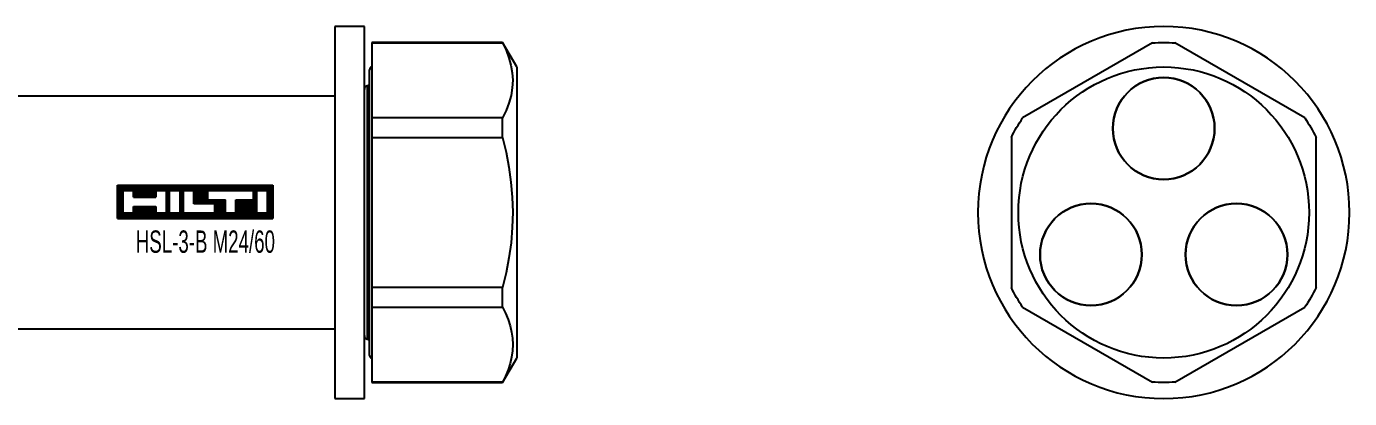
# Model space of a CAD drawing. Header units: millimetres. Extents: x 296 to 4896, y 152 to 3333.
# Drawn here: x 2249.3 to 2427.3, y 1310.6 to 1360.6 of the extents above; entities that cross this region are included whole.
import ezdxf
from ezdxf.enums import TextEntityAlignment as Align

# ---------------------------------------------------------------- set-up
doc = ezdxf.new("R2010")
doc.units = ezdxf.units.MM
doc.linetypes.add('DASHED', pattern=[0.25, 0.15625, -0.09375])
for name, color, linetype in [('1', 1, 'DASHED'), ('10', 1, 'Continuous'), ('3', 4, 'Continuous')]:
    doc.layers.add(name, color=color, linetype=linetype)
doc.styles.get("Standard").update_dxf_attribs({"font": 'arial.ttf'})

# ---------------------------------------------------------------- blocks, each defined once
blk = doc.blocks.new('HSL-3-B M24-60')
at = {"layer": '1', "color": 3, "linetype": 'Continuous'}
for p, q in [((0, 25), (-4, 25)), ((-4, 25), (-4, -25)), ((0, -25), (0, 25)), ((18.6, 22.85), (1, 22.85)), ((1, 22.85), (1, 22.8)), ((1, 22.8), (18.6, 22.8)), ((1, 22.8), (1, 12.71)), ((20.5, 19.56), (18.6, 22.85)), ((18.6, 22.8), (18.6, 22.85)), ((0.7, -19.2), (0.7, 19.2)), ((20.5, 19.56), (20.5, -19.56)), ((-4, 15.65), (-64, 15.65)), ((1, 12.71), (1, 10.09)), ((18.6, 12.71), (1, 12.71)), ((18.6, 10.09), (18.6, 12.71)), ((1, 10.09), (18.6, 10.09)), ((1, 10.09), (1, -10.09)), ((-29.15, -0.66), (-28.95, -0.66)), ((18.6, -10.09), (1, -10.09)), ((1, -10.09), (1, -12.71)), ((18.6, -12.71), (18.6, -10.09)), ((1, -12.71), (1, -22.8)), ((1, -12.71), (18.6, -12.71)), ((-64, -15.65), (-4, -15.65)), ((18.6, -22.85), (20.5, -19.56)), ((18.6, -22.8), (1, -22.8)), ((1, -22.8), (1, -22.85)), ((1, -22.85), (18.6, -22.85)), ((18.6, -22.85), (18.6, -22.8)), ((-4, -25), (0, -25))]:
    blk.add_line(p, q, dxfattribs=at)
at = {"layer": '1', "color": 30, "linetype": 'Continuous'}
for p, q in [((0.7, 17.12), (0.37, 17.04)), ((0.37, -17.04), (0.7, -17.12))]:
    blk.add_line(p, q, dxfattribs=at)
at = {"layer": '1', "color": 1, "linetype": 'Continuous'}
blk.add_line((0.37, 17.04), (0.37, -17.04), dxfattribs=at)
at = {"layer": '1', "color": 3, "linetype": 'Continuous'}
for points in [[(18.6, 22.8, 0), (19.07, 21.8, 0), (19.44, 20.8, 0), (19.72, 19.8, 0), (19.9, 18.79, 0), (19.96, 17.77, 0), (19.9, 16.75, 0), (19.73, 15.73, 0), (19.45, 14.71, 0), (19.07, 13.71, 0), (18.6, 12.71, 0)], [(18.6, 10.09, 0), (19.07, 8.1, 0), (19.44, 6.1, 0), (19.72, 4.09, 0), (19.9, 2.07, 0), (19.96, 0.04, 0), (19.9, -2.01, 0), (19.73, -4.06, 0), (19.45, -6.08, 0), (19.07, -8.1, 0), (18.6, -10.09, 0)], [(-29.15, -0.66, 0), (-29.15, -0.66, 0), (-29.15, -0.66, 0), (-29.15, -0.67, 0), (-29.15, -0.67, 0), (-29.14, -0.67, 0), (-29.14, -0.68, 0), (-29.13, -0.68, 0), (-29.13, -0.68, 0), (-29.12, -0.68, 0), (-29.11, -0.68, 0), (-29.1, -0.69, 0), (-29.09, -0.69, 0), (-29.08, -0.69, 0), (-29.07, -0.69, 0), (-29.06, -0.69, 0), (-29.05, -0.69, 0), (-29.04, -0.69, 0), (-29.03, -0.69, 0), (-29.03, -0.69, 0), (-29.02, -0.69, 0), (-29.01, -0.69, 0), (-29, -0.68, 0), (-28.99, -0.68, 0), (-28.98, -0.68, 0), (-28.98, -0.68, 0), (-28.97, -0.68, 0), (-28.97, -0.67, 0), (-28.96, -0.67, 0), (-28.96, -0.67, 0), (-28.96, -0.66, 0), (-28.95, -0.66, 0), (-28.95, -0.66, 0)], [(18.6, -12.71, 0), (19, -13.54, 0), (19.33, -14.38, 0), (19.6, -15.22, 0), (19.8, -16.06, 0), (19.92, -16.9, 0), (19.96, -17.75, 0), (19.92, -18.6, 0), (19.79, -19.46, 0), (19.6, -20.31, 0), (19.33, -21.15, 0), (18.99, -21.98, 0), (18.6, -22.8, 0)]]:
    blk.add_polyline3d(points, dxfattribs=at)
for centre, start, end in [((1.1, 19.2), 104.4787, 180), ((1.1, -19.2), 180, 255.5213)]:
    blk.add_arc(centre, 0.4, start, end, dxfattribs=at)
at = {"layer": '1', "color": 30, "linetype": 'Continuous'}
for centre, start, end in [((0.5, 16.55), 105, 180), ((0.5, -16.55), 180, 255)]:
    blk.add_arc(centre, 0.5, start, end, dxfattribs=at)
at = {"layer": '10'}
for p, q in [((-33.22, -0.81), (-33.22, 3.69)), ((-33.22, 3.69), (-12.31, 3.69)), ((-33.18, 3.69), (-33.18, -0.81)), ((-33.1, -0.81), (-33.1, 3.69)), ((-33.03, 3.69), (-33.03, -0.81)), ((-32.95, -0.81), (-32.95, 3.69)), ((-32.88, 3.69), (-32.88, -0.81)), ((-32.8, -0.81), (-32.8, 3.69)), ((-32.73, 3.69), (-32.73, -0.81)), ((-32.65, -0.81), (-32.65, 3.69)), ((-32.58, 3.69), (-32.58, -0.81)), ((-32.5, -0.81), (-32.5, 3.69)), ((-32.43, 3.69), (-32.43, 2.94)), ((-32.35, 2.94), (-32.35, 3.69)), ((-32.28, 3.69), (-32.28, 2.94)), ((-32.2, 2.94), (-32.2, 3.69)), ((-32.13, 3.69), (-32.13, 2.94)), ((-32.05, 2.94), (-32.05, 3.69)), ((-31.98, 3.69), (-31.98, 2.94)), ((-31.9, 2.94), (-31.9, 3.69)), ((-31.83, 3.69), (-31.83, 2.94)), ((-31.75, 2.94), (-31.75, 3.69)), ((-31.68, 3.69), (-31.68, 2.94)), ((-31.6, 2.94), (-31.6, 3.69)), ((-31.53, 3.69), (-31.53, 2.94)), ((-31.45, 2.94), (-31.45, 3.69)), ((-31.38, 3.69), (-31.38, 2.94)), ((-31.3, 2.94), (-31.3, 3.69)), ((-31.23, 3.69), (-31.23, 2.94)), ((-31.15, 2.94), (-31.15, 3.69)), ((-31.08, 3.69), (-31.08, 2.94)), ((-31, 2.06), (-31, 3.69)), ((-30.93, 3.69), (-30.93, 2.06)), ((-30.85, 2.06), (-30.85, 3.69)), ((-30.78, 3.69), (-30.78, 2.06)), ((-30.7, 2.06), (-30.7, 3.69)), ((-30.63, 3.69), (-30.63, 2.06)), ((-30.55, 2.06), (-30.55, 3.69)), ((-30.48, 3.69), (-30.48, 2.06)), ((-30.4, 2.06), (-30.4, 3.69)), ((-30.33, 3.69), (-30.33, 2.06)), ((-30.25, 2.06), (-30.25, 3.69)), ((-30.18, 3.69), (-30.18, 2.06)), ((-30.1, 2.06), (-30.1, 3.69)), ((-30.03, 3.69), (-30.03, 2.06)), ((-29.95, 2.06), (-29.95, 3.69)), ((-29.88, 3.69), (-29.88, 2.06)), ((-29.8, 2.06), (-29.8, 3.69)), ((-29.73, 3.69), (-29.73, 2.06)), ((-29.65, 2.06), (-29.65, 3.69)), ((-29.58, 3.69), (-29.58, 2.06)), ((-29.5, 2.06), (-29.5, 3.69)), ((-29.43, 3.69), (-29.43, 2.06)), ((-29.35, 2.06), (-29.35, 3.69)), ((-29.28, 3.69), (-29.28, 2.06)), ((-29.2, 2.06), (-29.2, 3.69)), ((-29.13, 3.69), (-29.13, 2.06)), ((-29.05, 2.06), (-29.05, 3.69)), ((-28.98, 3.69), (-28.98, 2.06)), ((-28.9, 2.06), (-28.9, 3.69)), ((-28.83, 3.69), (-28.83, 2.06)), ((-28.75, 2.06), (-28.75, 3.69)), ((-28.68, 3.69), (-28.68, 2.06)), ((-28.6, 2.06), (-28.6, 3.69)), ((-28.53, 3.69), (-28.53, 2.06)), ((-28.45, 2.06), (-28.45, 3.69)), ((-28.38, 3.69), (-28.38, 2.06)), ((-28.3, 2.06), (-28.3, 3.69)), ((-28.23, 3.69), (-28.23, 2.06)), ((-28.15, 2.06), (-28.15, 3.69)), ((-28.08, 3.69), (-28.08, 2.06)), ((-28, 2.94), (-28, 3.69)), ((-27.93, 3.69), (-27.93, 2.94)), ((-27.85, 2.94), (-27.85, 3.69)), ((-27.78, 3.69), (-27.78, 2.94)), ((-27.7, 2.94), (-27.7, 3.69)), ((-27.63, 3.69), (-27.63, 2.94)), ((-27.55, 2.94), (-27.55, 3.69)), ((-27.48, 3.69), (-27.48, 2.94)), ((-27.4, 2.94), (-27.4, 3.69)), ((-27.33, 3.69), (-27.33, 2.94)), ((-27.25, 2.94), (-27.25, 3.69)), ((-27.18, 3.69), (-27.18, 2.94)), ((-27.1, 2.94), (-27.1, 3.69)), ((-27.03, 3.69), (-27.03, 2.94)), ((-26.95, 2.94), (-26.95, 3.69)), ((-26.88, 3.69), (-26.88, 2.94)), ((-26.8, 2.94), (-26.8, 3.69)), ((-26.73, 3.69), (-26.73, 2.94)), ((-26.65, 2.94), (-26.65, 3.69)), ((-26.58, 3.69), (-26.58, -0.81)), ((-26.5, -0.81), (-26.5, 3.69)), ((-26.43, 3.69), (-26.43, -0.81)), ((-26.35, -0.81), (-26.35, 3.69)), ((-26.28, 3.69), (-26.28, -0.81)), ((-26.2, 2.94), (-26.2, 3.69)), ((-26.13, 3.69), (-26.13, 2.94)), ((-26.05, 2.94), (-26.05, 3.69)), ((-25.98, 3.69), (-25.98, 2.94)), ((-25.9, 2.94), (-25.9, 3.69)), ((-25.83, 3.69), (-25.83, 2.94)), ((-25.75, 2.94), (-25.75, 3.69)), ((-25.68, 3.69), (-25.68, 2.94)), ((-25.6, 2.94), (-25.6, 3.69)), ((-25.53, 3.69), (-25.53, 2.94)), ((-25.45, 2.94), (-25.45, 3.69)), ((-25.38, 3.69), (-25.38, 2.94)), ((-25.3, 2.94), (-25.3, 3.69)), ((-25.23, 3.69), (-25.23, 2.94)), ((-25.15, 2.94), (-25.15, 3.69)), ((-25.08, 3.69), (-25.08, 2.94)), ((-25, 2.94), (-25, 3.69)), ((-24.93, 3.69), (-24.93, 2.94)), ((-24.85, 2.94), (-24.85, 3.69)), ((-24.78, 3.69), (-24.78, -0.81)), ((-24.7, -0.81), (-24.7, 3.69)), ((-24.63, 3.69), (-24.63, -0.81)), ((-24.55, -0.81), (-24.55, 3.69)), ((-24.48, 3.69), (-24.48, -0.81)), ((-24.4, -0.81), (-24.4, 3.69)), ((-24.33, 3.69), (-24.33, 2.94)), ((-24.25, 2.94), (-24.25, 3.69)), ((-24.18, 3.69), (-24.18, 2.94)), ((-24.1, 2.94), (-24.1, 3.69)), ((-24.03, 3.69), (-24.03, 2.94)), ((-23.95, 2.94), (-23.95, 3.69)), ((-23.88, 3.69), (-23.88, 2.94)), ((-23.8, 2.94), (-23.8, 3.69)), ((-23.73, 3.69), (-23.73, 2.94)), ((-23.65, 2.94), (-23.65, 3.69)), ((-23.58, 3.69), (-23.58, 2.94)), ((-23.5, 2.94), (-23.5, 3.69)), ((-23.43, 3.69), (-23.43, 2.94)), ((-23.35, 2.94), (-23.35, 3.69)), ((-23.28, 3.69), (-23.28, 2.94)), ((-23.2, 2.94), (-23.2, 3.69)), ((-23.13, 3.69), (-23.13, 2.94)), ((-23.05, 2.94), (-23.05, 3.69)), ((-22.98, 3.69), (-22.98, 2.94)), ((-22.9, 1.18), (-22.9, 3.69)), ((-22.83, 3.69), (-22.83, 1.18)), ((-22.75, 1.18), (-22.75, 3.69)), ((-22.68, 3.69), (-22.68, 1.18)), ((-22.6, 1.18), (-22.6, 3.69)), ((-22.53, 3.69), (-22.53, 1.18)), ((-22.45, 1.18), (-22.45, 3.69)), ((-22.38, 3.69), (-22.38, 1.18)), ((-22.3, 1.18), (-22.3, 3.69)), ((-22.23, 3.69), (-22.23, 1.18)), ((-22.15, 1.18), (-22.15, 3.69)), ((-22.08, 3.69), (-22.08, 1.18)), ((-22, 1.18), (-22, 3.69)), ((-21.93, 3.69), (-21.93, 1.18)), ((-21.85, 1.18), (-21.85, 3.69)), ((-21.78, 3.69), (-21.78, 1.18)), ((-21.7, 1.18), (-21.7, 3.69)), ((-21.63, 3.69), (-21.63, 1.18)), ((-21.55, 1.18), (-21.55, 3.69)), ((-21.48, 3.69), (-21.48, 1.18)), ((-21.4, 1.18), (-21.4, 3.69)), ((-21.33, 3.69), (-21.33, 1.18)), ((-21.25, 1.18), (-21.25, 3.69)), ((-21.18, 3.69), (-21.18, 1.18)), ((-21.1, 1.18), (-21.1, 3.69)), ((-21.03, 3.69), (-21.03, 2.94)), ((-20.95, 2.94), (-20.95, 3.69)), ((-20.88, 3.69), (-20.88, 2.94)), ((-20.8, 2.94), (-20.8, 3.69)), ((-20.73, 3.69), (-20.73, 2.94)), ((-20.65, 2.94), (-20.65, 3.69)), ((-20.58, 3.69), (-20.58, 2.94)), ((-20.5, 2.94), (-20.5, 3.69)), ((-20.43, 3.69), (-20.43, 2.94)), ((-20.35, 2.94), (-20.35, 3.69)), ((-20.28, 3.69), (-20.28, 2.94)), ((-20.2, 2.94), (-20.2, 3.69)), ((-20.13, 3.69), (-20.13, 2.94)), ((-20.05, 2.94), (-20.05, 3.69)), ((-19.98, 3.69), (-19.98, 2.94)), ((-19.9, 2.94), (-19.9, 3.69)), ((-19.83, 3.69), (-19.83, 2.94)), ((-19.75, 2.94), (-19.75, 3.69)), ((-19.68, 3.69), (-19.68, 2.94)), ((-19.6, 2.94), (-19.6, 3.69)), ((-19.53, 3.69), (-19.53, 2.94)), ((-19.45, 2.94), (-19.45, 3.69)), ((-19.38, 3.69), (-19.38, 2.94)), ((-19.3, 2.94), (-19.3, 3.69)), ((-19.23, 3.69), (-19.23, 2.94)), ((-19.15, 2.94), (-19.15, 3.69)), ((-19.08, 3.69), (-19.08, 2.94)), ((-19, 2.94), (-19, 3.69)), ((-18.93, 3.69), (-18.93, 2.94)), ((-18.85, 2.94), (-18.85, 3.69)), ((-18.78, 3.69), (-18.78, 2.94)), ((-18.7, 2.94), (-18.7, 3.69)), ((-18.63, 3.69), (-18.63, 2.94)), ((-18.55, 2.94), (-18.55, 3.69)), ((-18.48, 3.69), (-18.48, 2.94)), ((-18.4, 2.94), (-18.4, 3.69)), ((-18.33, 3.69), (-18.33, 2.94)), ((-18.25, 2.94), (-18.25, 3.69)), ((-18.18, 3.69), (-18.18, 2.94)), ((-18.1, 2.94), (-18.1, 3.69)), ((-18.03, 3.69), (-18.03, 2.94)), ((-17.95, 2.94), (-17.95, 3.69)), ((-17.88, 3.69), (-17.88, 2.94)), ((-17.8, 2.94), (-17.8, 3.69)), ((-17.73, 3.69), (-17.73, 2.94)), ((-17.65, 2.94), (-17.65, 3.69)), ((-17.58, 3.69), (-17.58, 2.94)), ((-17.5, 2.94), (-17.5, 3.69)), ((-17.43, 3.69), (-17.43, 2.94)), ((-17.35, 2.94), (-17.35, 3.69)), ((-17.28, 3.69), (-17.28, 2.94)), ((-17.2, 2.94), (-17.2, 3.69)), ((-17.13, 3.69), (-17.13, 2.94)), ((-17.05, 2.94), (-17.05, 3.69)), ((-16.98, 3.69), (-16.98, 2.94)), ((-16.9, 2.94), (-16.9, 3.69)), ((-16.83, 3.69), (-16.83, 2.94)), ((-16.75, 2.94), (-16.75, 3.69)), ((-16.68, 3.69), (-16.68, 2.94)), ((-16.6, 2.94), (-16.6, 3.69)), ((-16.53, 3.69), (-16.53, 2.94)), ((-16.45, 2.94), (-16.45, 3.69)), ((-16.38, 3.69), (-16.38, 2.94)), ((-16.3, 2.94), (-16.3, 3.69)), ((-16.23, 3.69), (-16.23, 2.94)), ((-16.15, 2.94), (-16.15, 3.69)), ((-16.08, 3.69), (-16.08, 2.94)), ((-16, 2.94), (-16, 3.69)), ((-15.93, 3.69), (-15.93, 2.94)), ((-15.85, 2.94), (-15.85, 3.69)), ((-15.78, 3.69), (-15.78, 2.94)), ((-15.7, 2.94), (-15.7, 3.69)), ((-15.63, 3.69), (-15.63, 2.94)), ((-15.55, 2.94), (-15.55, 3.69)), ((-15.48, 3.69), (-15.48, 2.94)), ((-15.4, 2.94), (-15.4, 3.69)), ((-15.33, 3.69), (-15.33, 2.94)), ((-15.25, 2.94), (-15.25, 3.69)), ((-15.18, 3.69), (-15.18, 2.94)), ((-15.1, 2.94), (-15.1, 3.69)), ((-15.03, 3.69), (-15.03, 2.94)), ((-14.95, 2.94), (-14.95, 3.69)), ((-14.88, 3.69), (-14.88, -0.81)), ((-14.8, -0.81), (-14.8, 3.69)), ((-14.73, 3.69), (-14.73, -0.81)), ((-14.65, -0.81), (-14.65, 3.69)), ((-14.58, 3.69), (-14.58, -0.81)), ((-14.5, -0.81), (-14.5, 3.69)), ((-14.43, 3.69), (-14.43, 2.94)), ((-14.35, 2.94), (-14.35, 3.69)), ((-14.28, 3.69), (-14.28, 2.94)), ((-14.2, 2.94), (-14.2, 3.69)), ((-14.13, 3.69), (-14.13, 2.94)), ((-14.05, 2.94), (-14.05, 3.69)), ((-13.98, 3.69), (-13.98, 2.94)), ((-13.9, 2.94), (-13.9, 3.69)), ((-13.83, 3.69), (-13.83, 2.94)), ((-13.75, 2.94), (-13.75, 3.69)), ((-13.68, 3.69), (-13.68, 2.94)), ((-13.6, 2.94), (-13.6, 3.69)), ((-13.53, 3.69), (-13.53, 2.94)), ((-13.45, 2.94), (-13.45, 3.69)), ((-13.38, 3.69), (-13.38, 2.94)), ((-13.3, 2.94), (-13.3, 3.69)), ((-13.23, 3.69), (-13.23, 2.94)), ((-13.15, 2.94), (-13.15, 3.69)), ((-13.08, 3.69), (-13.08, 2.94)), ((-13, -0.81), (-13, 3.69)), ((-12.93, 3.69), (-12.93, -0.81)), ((-12.85, -0.81), (-12.85, 3.69)), ((-12.78, 3.69), (-12.78, -0.81)), ((-12.7, -0.81), (-12.7, 3.69)), ((-12.63, 3.69), (-12.63, -0.81)), ((-12.55, -0.81), (-12.55, 3.69)), ((-12.48, 3.69), (-12.48, -0.81)), ((-12.4, -0.81), (-12.4, 3.69)), ((-12.33, 3.69), (-12.33, -0.81)), ((-12.31, -0.81), (-12.31, 3.69)), ((-32.47, -0.06), (-32.47, 2.94)), ((-32.47, 2.94), (-31.06, 2.94)), ((-31.06, 2.06), (-31.06, 2.94)), ((-31.06, 2.06), (-28.06, 2.06)), ((-28.06, 2.94), (-26.65, 2.94)), ((-28.06, 2.06), (-28.06, 2.94)), ((-26.65, -0.06), (-26.65, 2.94)), ((-26.21, 2.94), (-24.79, 2.94)), ((-26.21, -0.06), (-26.21, 2.94)), ((-24.79, -0.06), (-24.79, 2.94)), ((-24.35, 2.94), (-22.94, 2.94)), ((-24.35, -0.06), (-24.35, 2.94)), ((-22.94, 1.18), (-22.94, 2.94)), ((-21.09, 2.94), (-14.91, 2.94)), ((-21.09, 1.71), (-21.09, 2.94)), ((-14.91, 1.71), (-14.91, 2.94)), ((-14.47, 2.94), (-13.06, 2.94)), ((-14.47, -0.06), (-14.47, 2.94)), ((-13.06, -0.06), (-13.06, 2.94)), ((-31.06, -0.06), (-31.06, 0.83)), ((-31.06, 0.83), (-28.06, 0.83)), ((-31, -0.81), (-31, 0.83)), ((-30.93, 0.83), (-30.93, -0.81)), ((-30.85, -0.81), (-30.85, 0.83)), ((-30.78, 0.83), (-30.78, -0.81)), ((-30.7, -0.81), (-30.7, 0.83)), ((-30.63, 0.83), (-30.63, -0.81)), ((-30.55, -0.81), (-30.55, 0.83)), ((-30.48, 0.83), (-30.48, -0.81)), ((-30.4, -0.81), (-30.4, 0.83)), ((-30.33, 0.83), (-30.33, -0.81)), ((-30.25, -0.81), (-30.25, 0.83)), ((-30.18, 0.83), (-30.18, -0.81)), ((-30.1, -0.81), (-30.1, 0.83)), ((-30.03, 0.83), (-30.03, -0.81)), ((-29.95, -0.81), (-29.95, 0.83)), ((-29.88, 0.83), (-29.88, -0.81)), ((-29.8, -0.81), (-29.8, 0.83)), ((-29.73, 0.83), (-29.73, -0.81)), ((-29.65, -0.81), (-29.65, 0.83)), ((-29.58, 0.83), (-29.58, -0.81)), ((-29.5, -0.81), (-29.5, 0.83)), ((-29.43, 0.83), (-29.43, -0.81)), ((-29.35, -0.81), (-29.35, 0.83)), ((-29.28, 0.83), (-29.28, -0.81)), ((-29.2, -0.81), (-29.2, 0.83)), ((-29.13, 0.83), (-29.13, -0.81)), ((-29.05, -0.81), (-29.05, 0.83)), ((-28.98, 0.83), (-28.98, -0.81)), ((-28.9, -0.81), (-28.9, 0.83)), ((-28.83, 0.83), (-28.83, -0.81)), ((-28.75, -0.81), (-28.75, 0.83)), ((-28.68, 0.83), (-28.68, -0.81)), ((-28.6, -0.81), (-28.6, 0.83)), ((-28.53, 0.83), (-28.53, -0.81)), ((-28.45, -0.81), (-28.45, 0.83)), ((-28.38, 0.83), (-28.38, -0.81)), ((-28.3, -0.81), (-28.3, 0.83)), ((-28.23, 0.83), (-28.23, -0.81)), ((-28.15, -0.81), (-28.15, 0.83)), ((-28.08, 0.83), (-28.08, -0.81)), ((-28.06, 0.83), (-28.06, -0.06)), ((-20.12, 1.18), (-22.94, 1.18)), ((-21.09, 1.71), (-18.71, 1.71)), ((-21.03, 1.71), (-21.03, 1.18)), ((-20.95, 1.18), (-20.95, 1.71)), ((-20.88, 1.71), (-20.88, 1.18)), ((-20.8, 1.18), (-20.8, 1.71)), ((-20.73, 1.71), (-20.73, 1.18)), ((-20.65, 1.18), (-20.65, 1.71)), ((-20.58, 1.71), (-20.58, 1.18)), ((-20.5, 1.18), (-20.5, 1.71)), ((-20.43, 1.71), (-20.43, 1.18)), ((-20.35, 1.18), (-20.35, 1.71)), ((-20.28, 1.71), (-20.28, 1.18)), ((-20.2, 1.18), (-20.2, 1.71)), ((-20.13, 1.71), (-20.13, 1.18)), ((-20.12, -0.06), (-20.12, 1.18)), ((-20.05, -0.81), (-20.05, 1.71)), ((-19.98, 1.71), (-19.98, -0.81)), ((-19.9, -0.81), (-19.9, 1.71)), ((-19.83, 1.71), (-19.83, -0.81)), ((-19.75, -0.81), (-19.75, 1.71)), ((-19.68, 1.71), (-19.68, -0.81)), ((-19.6, -0.81), (-19.6, 1.71)), ((-19.53, 1.71), (-19.53, -0.81)), ((-19.45, -0.81), (-19.45, 1.71)), ((-19.38, 1.71), (-19.38, -0.81)), ((-19.3, -0.81), (-19.3, 1.71)), ((-19.23, 1.71), (-19.23, -0.81)), ((-19.15, -0.81), (-19.15, 1.71)), ((-19.08, 1.71), (-19.08, -0.81)), ((-19, -0.81), (-19, 1.71)), ((-18.93, 1.71), (-18.93, -0.81)), ((-18.85, -0.81), (-18.85, 1.71)), ((-18.78, 1.71), (-18.78, -0.81)), ((-18.71, -0.06), (-18.71, 1.71)), ((-17.29, -0.06), (-17.29, 1.71)), ((-17.29, 1.71), (-14.91, 1.71)), ((-17.28, 1.71), (-17.28, -0.81)), ((-17.2, -0.81), (-17.2, 1.71)), ((-17.13, 1.71), (-17.13, -0.81)), ((-17.05, -0.81), (-17.05, 1.71)), ((-16.98, 1.71), (-16.98, -0.81)), ((-16.9, -0.81), (-16.9, 1.71)), ((-16.83, 1.71), (-16.83, -0.81)), ((-16.75, -0.81), (-16.75, 1.71)), ((-16.68, 1.71), (-16.68, -0.81)), ((-16.6, -0.81), (-16.6, 1.71)), ((-16.53, 1.71), (-16.53, -0.81)), ((-16.45, -0.81), (-16.45, 1.71)), ((-16.38, 1.71), (-16.38, -0.81)), ((-16.3, -0.81), (-16.3, 1.71)), ((-16.23, 1.71), (-16.23, -0.81)), ((-16.15, -0.81), (-16.15, 1.71)), ((-16.08, 1.71), (-16.08, -0.81)), ((-16, -0.81), (-16, 1.71)), ((-15.93, 1.71), (-15.93, -0.81)), ((-15.85, -0.81), (-15.85, 1.71)), ((-15.78, 1.71), (-15.78, -0.81)), ((-15.7, -0.81), (-15.7, 1.71)), ((-15.63, 1.71), (-15.63, -0.81)), ((-15.55, -0.81), (-15.55, 1.71)), ((-15.48, 1.71), (-15.48, -0.81)), ((-15.4, -0.81), (-15.4, 1.71)), ((-15.33, 1.71), (-15.33, -0.81)), ((-15.25, -0.81), (-15.25, 1.71)), ((-15.18, 1.71), (-15.18, -0.81)), ((-15.1, -0.81), (-15.1, 1.71)), ((-15.03, 1.71), (-15.03, -0.81)), ((-14.95, -0.81), (-14.95, 1.71)), ((-33.22, -0.81), (-12.31, -0.81)), ((-32.47, -0.06), (-31.06, -0.06)), ((-32.43, -0.06), (-32.43, -0.81)), ((-32.35, -0.81), (-32.35, -0.06)), ((-32.28, -0.06), (-32.28, -0.81)), ((-32.2, -0.81), (-32.2, -0.06)), ((-32.13, -0.06), (-32.13, -0.81)), ((-32.05, -0.81), (-32.05, -0.06)), ((-31.98, -0.06), (-31.98, -0.81)), ((-31.9, -0.81), (-31.9, -0.06)), ((-31.83, -0.06), (-31.83, -0.81)), ((-31.75, -0.81), (-31.75, -0.06)), ((-31.68, -0.06), (-31.68, -0.81)), ((-31.6, -0.81), (-31.6, -0.06)), ((-31.53, -0.06), (-31.53, -0.81)), ((-31.45, -0.81), (-31.45, -0.06)), ((-31.38, -0.06), (-31.38, -0.81)), ((-31.3, -0.81), (-31.3, -0.06)), ((-31.23, -0.06), (-31.23, -0.81)), ((-31.15, -0.81), (-31.15, -0.06)), ((-31.08, -0.06), (-31.08, -0.81)), ((-28.06, -0.06), (-26.65, -0.06)), ((-28, -0.81), (-28, -0.06)), ((-27.93, -0.06), (-27.93, -0.81)), ((-27.85, -0.81), (-27.85, -0.06)), ((-27.78, -0.06), (-27.78, -0.81)), ((-27.7, -0.81), (-27.7, -0.06)), ((-27.63, -0.06), (-27.63, -0.81)), ((-27.55, -0.81), (-27.55, -0.06)), ((-27.48, -0.06), (-27.48, -0.81)), ((-27.4, -0.81), (-27.4, -0.06)), ((-27.33, -0.06), (-27.33, -0.81)), ((-27.25, -0.81), (-27.25, -0.06)), ((-27.18, -0.06), (-27.18, -0.81)), ((-27.1, -0.81), (-27.1, -0.06)), ((-27.03, -0.06), (-27.03, -0.81)), ((-26.95, -0.81), (-26.95, -0.06)), ((-26.88, -0.06), (-26.88, -0.81)), ((-26.8, -0.81), (-26.8, -0.06)), ((-26.73, -0.06), (-26.73, -0.81)), ((-26.65, -0.81), (-26.65, -0.06)), ((-26.21, -0.06), (-24.79, -0.06)), ((-26.2, -0.81), (-26.2, -0.06)), ((-26.13, -0.06), (-26.13, -0.81)), ((-26.05, -0.81), (-26.05, -0.06)), ((-25.98, -0.06), (-25.98, -0.81)), ((-25.9, -0.81), (-25.9, -0.06)), ((-25.83, -0.06), (-25.83, -0.81)), ((-25.75, -0.81), (-25.75, -0.06)), ((-25.68, -0.06), (-25.68, -0.81)), ((-25.6, -0.81), (-25.6, -0.06)), ((-25.53, -0.06), (-25.53, -0.81)), ((-25.45, -0.81), (-25.45, -0.06)), ((-25.38, -0.06), (-25.38, -0.81)), ((-25.3, -0.81), (-25.3, -0.06)), ((-25.23, -0.06), (-25.23, -0.81)), ((-25.15, -0.81), (-25.15, -0.06)), ((-25.08, -0.06), (-25.08, -0.81)), ((-25, -0.81), (-25, -0.06)), ((-24.93, -0.06), (-24.93, -0.81)), ((-24.85, -0.81), (-24.85, -0.06)), ((-24.35, -0.06), (-20.12, -0.06)), ((-24.33, -0.06), (-24.33, -0.81)), ((-24.25, -0.81), (-24.25, -0.06)), ((-24.18, -0.06), (-24.18, -0.81)), ((-24.1, -0.81), (-24.1, -0.06)), ((-24.03, -0.06), (-24.03, -0.81)), ((-23.95, -0.81), (-23.95, -0.06)), ((-23.88, -0.06), (-23.88, -0.81)), ((-23.8, -0.81), (-23.8, -0.06)), ((-23.73, -0.06), (-23.73, -0.81)), ((-23.65, -0.81), (-23.65, -0.06)), ((-23.58, -0.06), (-23.58, -0.81)), ((-23.5, -0.81), (-23.5, -0.06)), ((-23.43, -0.06), (-23.43, -0.81)), ((-23.35, -0.81), (-23.35, -0.06)), ((-23.28, -0.06), (-23.28, -0.81)), ((-23.2, -0.81), (-23.2, -0.06)), ((-23.13, -0.06), (-23.13, -0.81)), ((-23.05, -0.81), (-23.05, -0.06)), ((-22.98, -0.06), (-22.98, -0.81)), ((-22.9, -0.81), (-22.9, -0.06)), ((-22.83, -0.06), (-22.83, -0.81)), ((-22.75, -0.81), (-22.75, -0.06)), ((-22.68, -0.06), (-22.68, -0.81)), ((-22.6, -0.81), (-22.6, -0.06)), ((-22.53, -0.06), (-22.53, -0.81)), ((-22.45, -0.81), (-22.45, -0.06)), ((-22.38, -0.06), (-22.38, -0.81)), ((-22.3, -0.81), (-22.3, -0.06)), ((-22.23, -0.06), (-22.23, -0.81)), ((-22.15, -0.81), (-22.15, -0.06)), ((-22.08, -0.06), (-22.08, -0.81)), ((-22, -0.81), (-22, -0.06)), ((-21.93, -0.06), (-21.93, -0.81)), ((-21.85, -0.81), (-21.85, -0.06)), ((-21.78, -0.06), (-21.78, -0.81)), ((-21.7, -0.81), (-21.7, -0.06)), ((-21.63, -0.06), (-21.63, -0.81)), ((-21.55, -0.81), (-21.55, -0.06)), ((-21.48, -0.06), (-21.48, -0.81)), ((-21.4, -0.81), (-21.4, -0.06)), ((-21.33, -0.06), (-21.33, -0.81)), ((-21.25, -0.81), (-21.25, -0.06)), ((-21.18, -0.06), (-21.18, -0.81)), ((-21.1, -0.81), (-21.1, -0.06)), ((-21.03, -0.06), (-21.03, -0.81)), ((-20.95, -0.81), (-20.95, -0.06)), ((-20.88, -0.06), (-20.88, -0.81)), ((-20.8, -0.81), (-20.8, -0.06)), ((-20.73, -0.06), (-20.73, -0.81)), ((-20.65, -0.81), (-20.65, -0.06)), ((-20.58, -0.06), (-20.58, -0.81)), ((-20.5, -0.81), (-20.5, -0.06)), ((-20.43, -0.06), (-20.43, -0.81)), ((-20.35, -0.81), (-20.35, -0.06)), ((-20.28, -0.06), (-20.28, -0.81)), ((-20.2, -0.81), (-20.2, -0.06)), ((-20.13, -0.06), (-20.13, -0.81)), ((-18.71, -0.06), (-17.29, -0.06)), ((-18.7, -0.81), (-18.7, -0.06)), ((-18.63, -0.06), (-18.63, -0.81)), ((-18.55, -0.81), (-18.55, -0.06)), ((-18.48, -0.06), (-18.48, -0.81)), ((-18.4, -0.81), (-18.4, -0.06)), ((-18.33, -0.06), (-18.33, -0.81)), ((-18.25, -0.81), (-18.25, -0.06)), ((-18.18, -0.06), (-18.18, -0.81)), ((-18.1, -0.81), (-18.1, -0.06)), ((-18.03, -0.06), (-18.03, -0.81)), ((-17.95, -0.81), (-17.95, -0.06)), ((-17.88, -0.06), (-17.88, -0.81)), ((-17.8, -0.81), (-17.8, -0.06)), ((-17.73, -0.06), (-17.73, -0.81)), ((-17.65, -0.81), (-17.65, -0.06)), ((-17.58, -0.06), (-17.58, -0.81)), ((-17.5, -0.81), (-17.5, -0.06)), ((-17.43, -0.06), (-17.43, -0.81)), ((-17.35, -0.81), (-17.35, -0.06)), ((-14.47, -0.06), (-13.06, -0.06)), ((-14.43, -0.06), (-14.43, -0.81)), ((-14.35, -0.81), (-14.35, -0.06)), ((-14.28, -0.06), (-14.28, -0.81)), ((-14.2, -0.81), (-14.2, -0.06)), ((-14.13, -0.06), (-14.13, -0.81)), ((-14.05, -0.81), (-14.05, -0.06)), ((-13.98, -0.06), (-13.98, -0.81)), ((-13.9, -0.81), (-13.9, -0.06)), ((-13.83, -0.06), (-13.83, -0.81)), ((-13.75, -0.81), (-13.75, -0.06)), ((-13.68, -0.06), (-13.68, -0.81)), ((-13.6, -0.81), (-13.6, -0.06)), ((-13.53, -0.06), (-13.53, -0.81)), ((-13.45, -0.81), (-13.45, -0.06)), ((-13.38, -0.06), (-13.38, -0.81)), ((-13.3, -0.81), (-13.3, -0.06)), ((-13.23, -0.06), (-13.23, -0.81)), ((-13.15, -0.81), (-13.15, -0.06)), ((-13.08, -0.06), (-13.08, -0.81))]:
    blk.add_line(p, q, dxfattribs=at)
at = {"layer": '3', "width": 0.6}
blk.add_text('HSL-3-B M24/60', height=3, dxfattribs=at).set_placement((-21.4, -5.41), align=Align.CENTER)
blk = doc.blocks.new('HSL-3-B M24-60 front')
at = {"layer": '1', "color": 3, "linetype": 'Continuous'}
for p, q in [((-1.51, 22.8), (-18.99, 12.71)), ((18.99, 12.71), (1.51, 22.8)), ((-20.5, 10.09), (-20.5, -10.09)), ((20.5, -10.09), (20.5, 10.09)), ((-18.99, -12.71), (-1.51, -22.8)), ((1.51, -22.8), (18.99, -12.71))]:
    blk.add_line(p, q, dxfattribs=at)
at = {"layer": '1', "color": 3, "linetype": 'Continuous', "extrusion": (0, 0, -1)}
for centre, radius in [((0, 0), 25), ((0, 11.3), 6.85), ((9.79, -5.65), 6.85), ((-9.79, -5.65), 6.85)]:
    blk.add_circle(centre, radius, dxfattribs=at)
at = {"layer": '1', "color": 3, "linetype": 'Continuous'}
blk.add_circle((0, 0), 19.56, dxfattribs=at)
at = {"layer": '1', "color": 2, "linetype": 'Continuous'}
for centre in [(0, 11.3), (-9.79, -5.65), (9.79, -5.65)]:
    blk.add_circle(centre, 6.85, dxfattribs=at)
at = {"layer": '1', "color": 3, "linetype": 'Continuous', "extrusion": (0, 0, -1)}
for start, end in [(86.2134, 93.7866), (26.2134, 33.7866), (146.2134, 153.7866), (326.2134, 333.7866), (206.2134, 213.7866), (266.2134, 273.7866)]:
    blk.add_arc((0, 0), 22.85, start, end, dxfattribs=at)

msp = doc.modelspace()

# ---------------------------------------------------------------- block references
for name, p in [('HSL-3-B M24-60', (2294.74, 1335.64)), ('HSL-3-B M24-60 front', (2402.29, 1335.64))]:
    msp.add_blockref(name, p)

doc.saveas('drawing.dxf')
